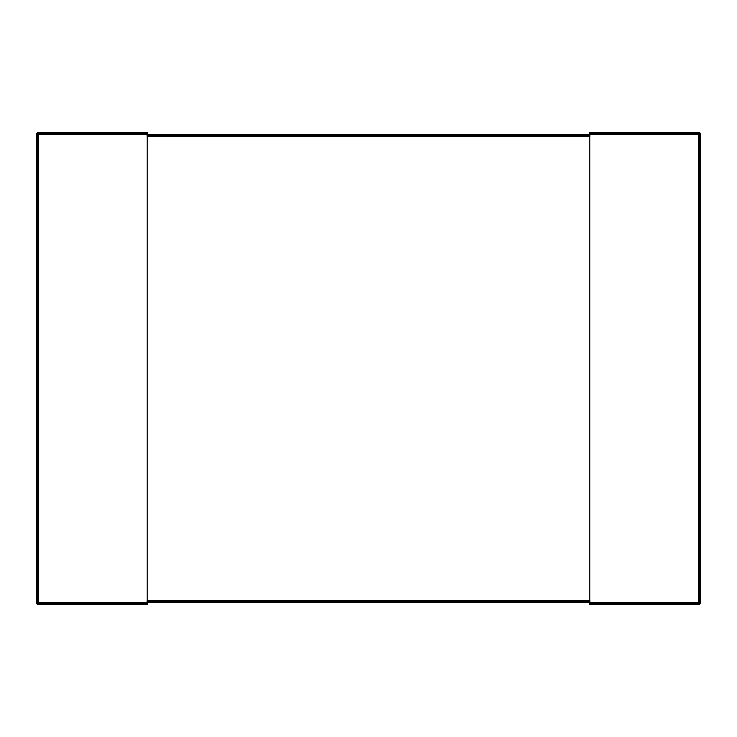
<?xml version="1.0" encoding="UTF-8"?>
<svg xmlns="http://www.w3.org/2000/svg" width="737" height="737" viewBox="0 0 737 737"><rect width="100%" height="100%" fill="white"/><g stroke="black" fill="none" stroke-linecap="round" stroke-linejoin="round"><path stroke-width="1.11" d="M37.946 132.706L38.324 604.34L147.4 604.34L147.4 132.66L38.324 132.66L36.896 133.756L147.4 134.134M589.6 602.866L700.15 602.866L698.676 604.34L589.6 604.294L589.6 132.66L698.676 132.66L700.15 134.134L589.6 134.134M147.4 133.756L36.85 134.134L38.324 132.706L38.324 604.34L36.896 603.244L147.4 602.866M589.6 133.756L700.15 134.134L698.676 132.706L698.676 604.34L700.104 603.234L589.6 603.244M147.4 133.397L38.324 133.397L36.85 134.134L38.324 132.853L147.4 132.853M589.6 604.147L698.676 604.147L700.15 602.866L698.676 603.603L589.6 603.603M36.85 134.134L38.324 133.093L147.4 133.093M589.6 603.907L698.676 603.907L700.15 602.866M589.6 132.853L698.676 132.853L700.15 134.134L698.676 133.397L589.6 133.397M589.6 133.093L698.676 133.093L700.15 134.134M147.4 134.871L589.6 134.917M147.4 135.064L589.6 135.064M147.4 135.304L589.6 135.304M147.4 135.608L589.6 135.608M147.4 135.967L589.6 135.967M147.4 136.345L589.6 136.345M147.4 600.655L589.6 600.655M147.4 601.033L589.6 601.033M147.4 601.392L589.6 601.392M147.4 601.696L589.6 601.696M147.4 601.936L589.6 601.936M147.4 602.083L589.6 602.083M147.4 602.129L589.6 602.129M147.4 603.244L36.85 602.866L37.946 604.294M147.4 603.603L38.324 603.603L36.85 602.866L38.324 604.147L147.4 604.147M147.4 603.907L38.324 603.907L36.85 602.866M700.104 133.766L700.104 603.234M699.957 133.397L699.957 603.603M699.717 133.093L699.717 603.907M699.413 132.853L699.413 604.147M699.054 132.706L699.054 604.294M37.587 132.853L37.587 604.147M37.283 133.093L37.283 603.907M37.043 133.397L37.043 603.603M36.896 133.766L36.896 603.234"/></g></svg>
